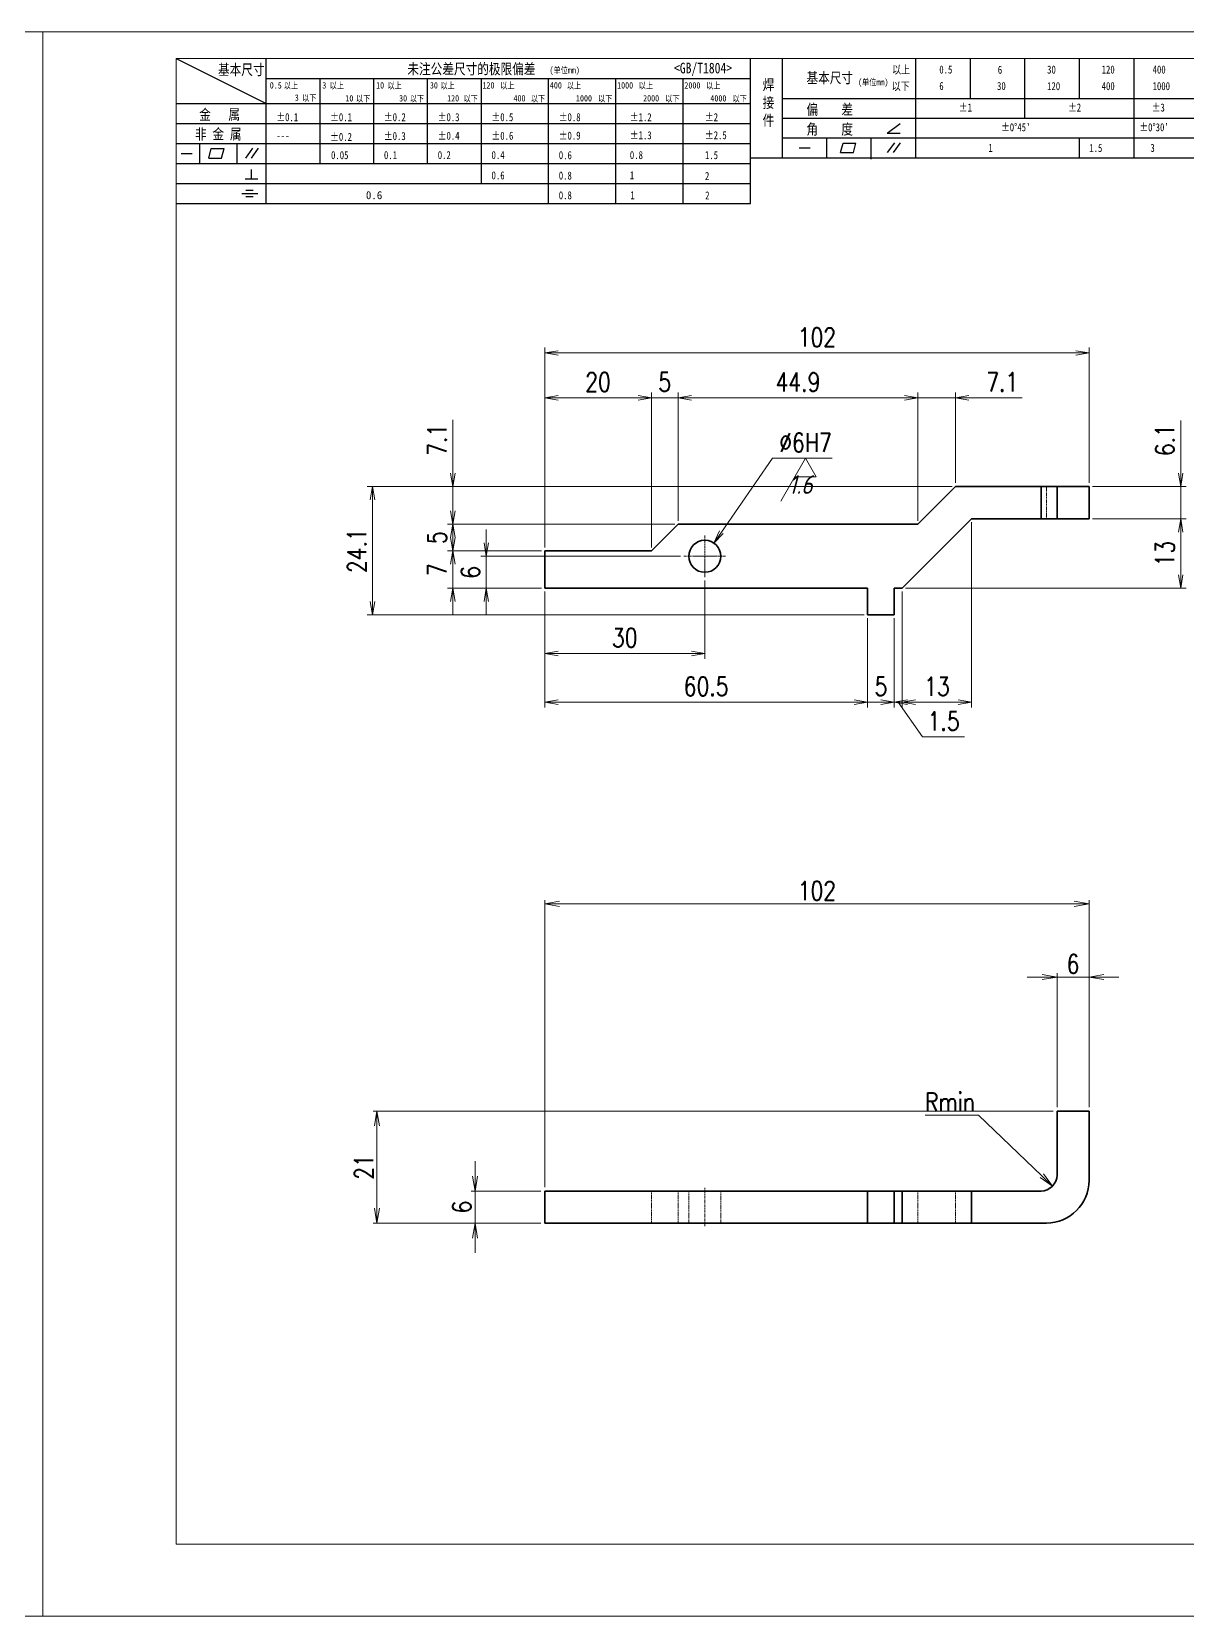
# Model space of a CAD drawing. Header units: millimetres. Extents: x -40286265 to 104648, y -86649 to -49135.
# Drawn here: x 37292.5 to 37509, y -65864.9 to -65567.9 of the extents above; entities that cross this region are included whole.
import ezdxf
from ezdxf.enums import TextEntityAlignment as Align

# ---------------------------------------------------------------- set-up
doc = ezdxf.new("R2010")
doc.units = ezdxf.units.MM
doc.header["$LTSCALE"] = 0.5
doc.linetypes.add('AM_ISO02W050x2', pattern=[3.75, 3, -0.75])
doc.linetypes.add('AM_ISO08W050x2', pattern=[9, 6, -0.75, 1.5, -0.75])
for name, color, linetype, lineweight in [('dim', 82, 'Continuous', 9), ('中心线', 2, 'AM_ISO08W050x2', 18), ('图框', 7, 'Continuous', 18), ('标注线', 3, 'Continuous', 18), ('粗实线', 7, 'Continuous', 35), ('细实线', 3, 'Continuous', 18), ('虚线', 1, 'AM_ISO02W050x2', 18)]:
    doc.layers.add(name, color=color, linetype=linetype, lineweight=lineweight)
doc.layers.add('图\\M+19E79\\M+195B6\\M+18E9A', color=7, linetype='Continuous')
doc.layers.add('打印', color=7, linetype='Continuous', lineweight=15, plot=False)
doc.layers.add('打印-禁用', color=7, linetype='Continuous', lineweight=15, plot=False)
doc.styles.add('DIM', font='romans.shx', dxfattribs={"width": 0.8, "bigfont": 'bigfont.shx'})
doc.styles.add('国标', font='simfang.ttf', dxfattribs={"width": 0.8})
doc.styles.add('机械长仿宋', font='gbenor.shx', dxfattribs={"height": 1, "bigfont": 'gbcbig.shx'})
doc.dimstyles.new('DEH 1-1$0', dxfattribs={"dimtxt": 3.5, "dimasz": 2.5, "dimexe": 1, "dimexo": 0.625, "dimgap": 1.2, "dimtad": 1, "dimzin": 9, "dimdsep": 46, "dimtxsty": 'DIM', "dimblk": 'OPEN', "dimcen": 0, "dimclrd": 8, "dimclre": 8, "dimclrt": 2, "dimazin": 2, "dimtfac": 0.5, "dimtmove": 0, "dimatfit": 3, "dimldrblk": 'OPEN', "dimfxl": 0, "dimtolj": 2, "dimlwd": 18, "dimlwe": 18, "dimarcsym": 0})
doc.dimstyles.new('DEH 1-1$3', dxfattribs={"dimtxt": 3.5, "dimasz": 2.5, "dimexe": 1, "dimexo": 0.625, "dimgap": 1.2, "dimtad": 1, "dimtoh": 1, "dimdsep": 46, "dimtxsty": 'DIM', "dimblk": 'OPEN', "dimcen": 0, "dimclrd": 8, "dimclre": 8, "dimclrt": 2, "dimazin": 2, "dimtfac": 0.5, "dimtofl": 0, "dimtmove": 0, "dimatfit": 3, "dimldrblk": 'OPEN', "dimfxl": 0, "dimtolj": 2, "dimlwd": 18, "dimlwe": 18, "dimarcsym": 0})
doc.dimstyles.new('DEH 1-1$4', dxfattribs={"dimtxt": 3.5, "dimasz": 2.5, "dimexe": 1, "dimexo": 0.625, "dimgap": 1.2, "dimtad": 1, "dimtoh": 1, "dimdsep": 46, "dimtxsty": 'DIM', "dimblk": 'OPEN', "dimcen": 0, "dimclrd": 8, "dimclre": 8, "dimclrt": 2, "dimazin": 2, "dimtfac": 0.5, "dimtofl": 0, "dimtmove": 0, "dimatfit": 3, "dimldrblk": 'OPEN', "dimfxl": 0, "dimtolj": 2, "dimlwd": 18, "dimlwe": 18, "dimarcsym": 0})

# ---------------------------------------------------------------- blocks, each defined once
blk = doc.blocks.new('GZDEH零件A3图框V01版')
at = {"layer": '图\\M+19E79\\M+195B6\\M+18E9A', "color": 9}
for p, q in [((2882.49, -1554.46), (2899.37, -1562.92)), ((2899.37, -1581.67), (2899.37, -1554.46)), ((2990.09, -1581.67), (2990.09, -1554.46)), ((2996.09, -1573.08), (2996.09, -1554.46)), ((3021.09, -1561.98), (3021.09, -1554.46)), ((3031.31, -1561.98), (3031.31, -1554.46)), ((3041.53, -1561.98), (3041.53, -1554.46)), ((3051.75, -1561.98), (3051.75, -1554.46)), ((3061.98, -1561.98), (3061.98, -1554.46)), ((2899.37, -1558.24), (2990.09, -1558.24)), ((2909.45, -1574.17), (2909.45, -1558.24)), ((2919.53, -1574.17), (2919.53, -1558.24)), ((2929.61, -1574.17), (2929.61, -1558.24)), ((2939.69, -1577.92), (2939.69, -1558.24)), ((2952.29, -1581.67), (2952.29, -1558.24)), ((2964.89, -1581.67), (2964.89, -1558.24)), ((2977.49, -1581.67), (2977.49, -1558.24)), ((2996.09, -1561.98), (3113.09, -1561.98)), ((3021.09, -1573.08), (3021.09, -1561.98)), ((3041.53, -1565.68), (3041.53, -1561.98)), ((3061.98, -1573.08), (3061.98, -1561.98)), ((2882.49, -1562.92), (2990.09, -1562.92)), ((2882.49, -1566.67), (2990.09, -1566.67)), ((2996.09, -1565.68), (3113.09, -1565.68)), ((3015.75, -1568.51), (3018.15, -1566.66)), ((2882.49, -1570.42), (2990.09, -1570.42)), ((2886.92, -1574.12), (2886.92, -1570.42)), ((2893.91, -1574.12), (2893.91, -1570.42)), ((2996.09, -1569.38), (3113.09, -1569.38)), ((3004.42, -1573.08), (3004.42, -1569.38)), ((3006.97, -1572.12), (3007.45, -1570.33)), ((3007.45, -1570.33), (3009.86, -1570.33)), ((3009.39, -1572.12), (3009.86, -1570.33)), ((3012.75, -1573.08), (3012.75, -1569.38)), ((3015.75, -1568.51), (3018.15, -1568.51)), ((3015.81, -1572.12), (3017.15, -1570.26)), ((3016.89, -1572.12), (3018.23, -1570.26)), ((3051.75, -1573.08), (3051.75, -1569.38)), ((2883.43, -1572.27), (2885.49, -1572.27)), ((2888.59, -1573.16), (2889.07, -1571.37)), ((2888.59, -1573.16), (2891, -1573.16)), ((2889.07, -1571.37), (2891.48, -1571.37)), ((2891, -1573.16), (2891.48, -1571.37)), ((2895.52, -1573.16), (2896.85, -1571.3)), ((2896.6, -1573.16), (2897.94, -1571.3)), ((2990.09, -1573.08), (3113.09, -1573.08)), ((2999.26, -1571.23), (3001.32, -1571.23)), ((3006.97, -1572.12), (3009.39, -1572.12)), ((3012.75, -1573.33), (3012.75, -1573.08)), ((2882.49, -1574.17), (2990.09, -1574.17)), ((2895.42, -1577.05), (2897.81, -1577.05)), ((2896.58, -1577.05), (2896.58, -1575.28)), ((2882.49, -1577.92), (2990.09, -1577.92)), ((2894.79, -1579.77), (2897.77, -1579.77)), ((2895.57, -1579.17), (2896.92, -1579.17)), ((2882.49, -1581.67), (2990.09, -1581.67)), ((2895.57, -1580.37), (2896.93, -1580.37))]:
    blk.add_line(p, q, dxfattribs=at)
at = {"layer": '图框', "linetype": 'Continuous'}
for p, q in [((2882.49, -1554.46), (2882.49, -1832.96)), ((3272.49, -1554.46), (2882.49, -1554.46)), ((2882.49, -1832.96), (3272.49, -1832.96))]:
    blk.add_line(p, q, dxfattribs=at)
at = {"layer": '打印-禁用', "linetype": 'Continuous'}
for p, q in [((2857.49, -1549.46), (2857.49, -1846.46)), ((3277.49, -1549.46), (2857.49, -1549.46)), ((3277.49, -1846.46), (3277.49, -1549.46)), ((2857.49, -1846.46), (3277.49, -1846.46))]:
    blk.add_line(p, q, dxfattribs=at)
at = {"layer": '图\\M+19E79\\M+195B6\\M+18E9A', "color": 9, "style": '国标', "width": 0.8}
for s, height, p in [('基本尺寸', 2, (2890.33, -1557.58)), ('未注公差尺寸的极限偏差', 2, (2925.81, -1557.44)), ('<GB/T1804>', 2, (2975.78, -1557.27)), ('以上', 1.5, (3016.64, -1557.33)), ('0.5', 1.5, (3025.49, -1557.3)), ('6', 1.5, (3036.45, -1557.34)), ('30', 1.5, (3045.69, -1557.31)), ('120', 1.5, (3055.91, -1557.31)), ('400', 1.5, (3065.46, -1557.31)), ('30', 1.2, (2930.04, -1560.11)), ('基本尺寸', 2, (3000.6, -1559.1)), ('以下', 1.5, (3016.58, -1560.43)), ('6', 1.5, (3025.49, -1560.38)), ('30', 1.5, (3036.31, -1560.39)), ('120', 1.5, (3045.69, -1560.41)), ('400', 1.5, (3055.91, -1560.41)), ('1000', 1.5, (3065.46, -1560.41)), ('金   属', 2, (2886.82, -1565.98)), ('±0.1', 1.5, (2901.27, -1566.23)), ('±0.1', 1.5, (2911.35, -1566.23)), ('±0.2', 1.5, (2921.43, -1566.23)), ('±0.3', 1.5, (2931.51, -1566.23)), ('±0.5', 1.5, (2941.59, -1566.23)), ('±0.8', 1.5, (2954.19, -1566.23)), ('±1.2', 1.5, (2967.51, -1566.23)), ('±2', 1.5, (2981.58, -1566.23)), ('偏    差', 2, (3000.6, -1565.04)), ('±1', 1.5, (3029.16, -1564.42)), ('±2', 1.5, (3049.61, -1564.42)), ('±3', 1.5, (3065.3, -1564.42)), ('非 金 属', 2, (2886.02, -1569.65)), ('±0.3', 1.5, (2921.43, -1569.77)), ('±0.4', 1.5, (2931.51, -1569.71)), ('±0.6', 1.5, (2941.59, -1569.71)), ('±0.9', 1.5, (2954.19, -1569.68)), ('±1.3', 1.5, (2967.51, -1569.62)), ('±2.5', 1.5, (2981.58, -1569.61)), ('角    度', 2, (3000.6, -1568.74)), ("±0%%D45'", 1.5, (3037.06, -1568.12)), ("±0%%D30'", 1.5, (3062.98, -1568.12)), ('---', 1.5, (2901.27, -1569.65)), ('±0.2', 1.5, (2911.35, -1569.92)), ('1', 1.5, (3034.69, -1571.98)), ('1.5', 1.5, (3053.59, -1572.01)), ('3', 1.5, (3065.05, -1571.98)), ('0.1', 1.5, (2921.43, -1573.34)), ('0.2', 1.5, (2931.51, -1573.33)), ('0.4', 1.5, (2941.59, -1573.33)), ('0.6', 1.5, (2954.19, -1573.35)), ('0.8', 1.5, (2967.51, -1573.33)), ('1.5', 1.5, (2981.58, -1573.34)), ('0.6', 1.5, (2941.59, -1577.14)), ('0.8', 1.5, (2954.19, -1577.17)), ('1', 1.5, (2967.51, -1577.12)), ('2', 1.5, (2981.58, -1577.26)), ('0.8', 1.5, (2954.19, -1580.87)), ('1', 1.5, (2967.59, -1580.86)), ('2', 1.5, (2981.62, -1580.89))]:
    blk.add_text(s, height=height, dxfattribs=at).set_placement(p)
at = {"layer": '图\\M+19E79\\M+195B6\\M+18E9A', "color": 9, "lineweight": 15, "style": '国标', "width": 0.8}
for s, p in [('(单位mm)', (2952.44, -1557.27)), ('0.5', (2900.03, -1560.11)), ('以上', (2902.64, -1560.16)), ('3', (2909.88, -1560.11)), ('以上', (2911.25, -1560.16)), ('10', (2919.96, -1560.11)), ('以上', (2922.09, -1560.16)), ('以上', (2932.02, -1560.16)), ('120', (2939.88, -1560.11)), ('以上', (2943.21, -1560.16)), ('400', (2952.52, -1560.11)), ('以上', (2955.68, -1560.16)), ('1000', (2965.12, -1560.11)), ('以上', (2969.16, -1560.16)), ('2000', (2977.72, -1560.11)), ('以上', (2981.8, -1560.16)), ('(单位mm)', (3010.27, -1559.51)), ('3', (2904.73, -1562.41)), ('以下', (2906.1, -1562.46)), ('10', (2914.19, -1562.54)), ('以下', (2916.18, -1562.59)), ('30', (2924.27, -1562.54)), ('以下', (2926.26, -1562.59)), ('120', (2933.26, -1562.54)), ('以下', (2936.34, -1562.59)), ('400', (2945.7, -1562.54)), ('以下', (2948.94, -1562.59)), ('1000', (2957.41, -1562.54)), ('以下', (2961.54, -1562.59)), ('2000', (2969.99, -1562.54)), ('以下', (2974.14, -1562.59)), ('4000', (2982.59, -1562.54)), ('以下', (2986.74, -1562.59))]:
    blk.add_text(s, height=1.2, dxfattribs=at).set_placement(p)
at = {"layer": '图\\M+19E79\\M+195B6\\M+18E9A', "color": 9, "lineweight": 13, "style": '国标'}
blk.add_text('0.6', height=1.5, dxfattribs=at).set_placement((2918.05, -1580.85))
at = {"layer": '图\\M+19E79\\M+195B6\\M+18E9A', "color": 9, "style": '国标'}
for s, insert, char_height, width, attachment_point in [('焊\\P接\\P件', (2992.39, -1558.41), 2, 3.1877, 1), ('0.05', (2911.51, -1573.37), 1.5, 5.1982, 7)]:
    blk.add_mtext(s, dxfattribs=dict(at, insert=insert, char_height=char_height, width=width, attachment_point=attachment_point))
blk = doc.blocks.new('DEH A3')
at = {"layer": '图框'}
blk.add_blockref('GZDEH零件A3图框V01版', (-2857.49, 1846.46), dxfattribs=at)
blk = doc.blocks.new('_Open')
at = {"color": 0, "linetype": 'ByBlock', "lineweight": -2}
for p, q in [((-1, 0.17), (0, 0)), ((-1, -0.17), (0, 0)), ((0, 0), (-1, 0))]:
    blk.add_line(p, q, dxfattribs=at)
blk = doc.blocks.new('*D39')
at = {"layer": 'Defpoints', "color": 0, "transparency": 16777216}
for p in [(37490.63, -65628.14), (37490.63, -65653.14), (37388.63, -65665.24)]:
    blk.add_point(p, dxfattribs=at)
at = {"layer": '标注线', "color": 8, "lineweight": 18, "transparency": 16777216}
for p, q in [((37388.63, -65664.61), (37388.63, -65627.14)), ((37490.63, -65652.51), (37490.63, -65627.14)), ((37391.13, -65628.14), (37488.13, -65628.14))]:
    blk.add_line(p, q, dxfattribs=at)
at = {"layer": '标注线', "color": 8, "lineweight": 18, "transparency": 16777216, "xscale": 2.5, "yscale": 2.5, "zscale": 2.5, "rotation": 180}
blk.add_blockref('_Open', (37388.63, -65628.14), dxfattribs=at)
at = {"layer": '标注线', "color": 8, "lineweight": 18, "transparency": 16777216, "xscale": 2.5, "yscale": 2.5, "zscale": 2.5}
blk.add_blockref('_Open', (37490.63, -65628.14), dxfattribs=at)
at = {"layer": '标注线', "color": 2, "transparency": 16777216, "insert": (37439.63, -65625.19), "char_height": 3.5, "attachment_point": 5, "style": 'DIM'}
blk.add_mtext('\\A2;102', dxfattribs=at)
blk = doc.blocks.new('*D40')
at = {"layer": 'Defpoints', "color": 0, "transparency": 16777216}
for p in [(37465.63, -65653.14), (37356.38, -65677.24), (37449.13, -65677.24)]:
    blk.add_point(p, dxfattribs=at)
at = {"layer": '标注线', "color": 8, "lineweight": 18, "transparency": 16777216}
for p, q in [((37465, -65653.14), (37355.38, -65653.14)), ((37356.38, -65655.64), (37356.38, -65674.74)), ((37448.5, -65677.24), (37355.38, -65677.24))]:
    blk.add_line(p, q, dxfattribs=at)
at = {"layer": '标注线', "color": 8, "lineweight": 18, "transparency": 16777216, "xscale": 2.5, "yscale": 2.5, "zscale": 2.5}
for p, rotation in [((37356.38, -65653.14), 90), ((37356.38, -65677.24), 270)]:
    blk.add_blockref('_Open', p, dxfattribs=dict(at, rotation=rotation))
at = {"layer": '标注线', "color": 2, "transparency": 16777216, "insert": (37353.43, -65665.19), "char_height": 3.5, "attachment_point": 5, "rotation": 90, "style": 'DIM'}
blk.add_mtext('\\A2;24.1', dxfattribs=at)
blk = doc.blocks.new('*D41')
at = {"layer": 'Defpoints', "color": 0, "transparency": 16777216}
for p in [(37408.63, -65636.53), (37388.63, -65665.24), (37408.63, -65665.24)]:
    blk.add_point(p, dxfattribs=at)
at = {"layer": '标注线', "color": 8, "lineweight": 18, "transparency": 16777216}
for p, q in [((37388.63, -65664.61), (37388.63, -65635.53)), ((37391.13, -65636.53), (37406.13, -65636.53)), ((37408.63, -65664.61), (37408.63, -65635.53))]:
    blk.add_line(p, q, dxfattribs=at)
at = {"layer": '标注线', "color": 8, "lineweight": 18, "transparency": 16777216, "xscale": 2.5, "yscale": 2.5, "zscale": 2.5, "rotation": 180}
blk.add_blockref('_Open', (37388.63, -65636.53), dxfattribs=at)
at = {"layer": '标注线', "color": 8, "lineweight": 18, "transparency": 16777216, "xscale": 2.5, "yscale": 2.5, "zscale": 2.5}
blk.add_blockref('_Open', (37408.63, -65636.53), dxfattribs=at)
at = {"layer": '标注线', "color": 2, "transparency": 16777216, "insert": (37398.63, -65633.58), "char_height": 3.5, "attachment_point": 5, "style": 'DIM'}
blk.add_mtext('\\A2;20', dxfattribs=at)
blk = doc.blocks.new('*D42')
at = {"layer": 'Defpoints', "color": 0, "transparency": 16777216}
for p in [(37413.63, -65636.53), (37413.63, -65660.24), (37408.63, -65665.24)]:
    blk.add_point(p, dxfattribs=at)
at = {"layer": '标注线', "color": 8, "lineweight": 18, "transparency": 16777216}
for p, q in [((37406.13, -65636.53), (37403.63, -65636.53)), ((37408.63, -65664.61), (37408.63, -65635.53)), ((37408.63, -65636.53), (37413.63, -65636.53)), ((37413.63, -65659.61), (37413.63, -65635.53)), ((37416.13, -65636.53), (37418.63, -65636.53))]:
    blk.add_line(p, q, dxfattribs=at)
at = {"layer": '标注线', "color": 8, "lineweight": 18, "transparency": 16777216, "xscale": 2.5, "yscale": 2.5, "zscale": 2.5}
blk.add_blockref('_Open', (37408.63, -65636.53), dxfattribs=at)
at = {"layer": '标注线', "color": 8, "lineweight": 18, "transparency": 16777216, "xscale": 2.5, "yscale": 2.5, "zscale": 2.5, "rotation": 180}
blk.add_blockref('_Open', (37413.63, -65636.53), dxfattribs=at)
at = {"layer": '标注线', "color": 2, "transparency": 16777216, "insert": (37411.13, -65633.58), "char_height": 3.5, "attachment_point": 5, "style": 'DIM'}
blk.add_mtext('\\A2;5', dxfattribs=at)
blk = doc.blocks.new('*D43')
at = {"layer": 'Defpoints', "color": 0, "transparency": 16777216}
for p in [(37458.53, -65636.53), (37413.63, -65660.24), (37458.53, -65660.24)]:
    blk.add_point(p, dxfattribs=at)
at = {"layer": '标注线', "color": 8, "lineweight": 18, "transparency": 16777216}
for p, q in [((37413.63, -65659.61), (37413.63, -65635.53)), ((37416.13, -65636.53), (37456.03, -65636.53)), ((37458.53, -65659.61), (37458.53, -65635.53))]:
    blk.add_line(p, q, dxfattribs=at)
at = {"layer": '标注线', "color": 8, "lineweight": 18, "transparency": 16777216, "xscale": 2.5, "yscale": 2.5, "zscale": 2.5, "rotation": 180}
blk.add_blockref('_Open', (37413.63, -65636.53), dxfattribs=at)
at = {"layer": '标注线', "color": 8, "lineweight": 18, "transparency": 16777216, "xscale": 2.5, "yscale": 2.5, "zscale": 2.5}
blk.add_blockref('_Open', (37458.53, -65636.53), dxfattribs=at)
at = {"layer": '标注线', "color": 2, "transparency": 16777216, "insert": (37436.08, -65633.58), "char_height": 3.5, "attachment_point": 5, "style": 'DIM'}
blk.add_mtext('\\A2;44.9', dxfattribs=at)
blk = doc.blocks.new('*D44')
at = {"layer": 'Defpoints', "color": 0, "transparency": 16777216}
for p in [(37465.63, -65636.53), (37465.63, -65653.14), (37458.53, -65660.24)]:
    blk.add_point(p, dxfattribs=at)
at = {"layer": '标注线', "color": 8, "lineweight": 18, "transparency": 16777216}
for p, q in [((37456.03, -65636.53), (37453.53, -65636.53)), ((37458.53, -65659.61), (37458.53, -65635.53)), ((37458.53, -65636.53), (37465.63, -65636.53)), ((37465.63, -65652.51), (37465.63, -65635.53)), ((37468.13, -65636.53), (37478.09, -65636.53))]:
    blk.add_line(p, q, dxfattribs=at)
at = {"layer": '标注线', "color": 8, "lineweight": 18, "transparency": 16777216, "xscale": 2.5, "yscale": 2.5, "zscale": 2.5}
blk.add_blockref('_Open', (37458.53, -65636.53), dxfattribs=at)
at = {"layer": '标注线', "color": 8, "lineweight": 18, "transparency": 16777216, "xscale": 2.5, "yscale": 2.5, "zscale": 2.5, "rotation": 180}
blk.add_blockref('_Open', (37465.63, -65636.53), dxfattribs=at)
at = {"layer": '标注线', "color": 2, "transparency": 16777216, "insert": (37474.36, -65633.58), "char_height": 3.5, "attachment_point": 5, "style": 'DIM'}
blk.add_mtext('\\A2;7.1', dxfattribs=at)
blk = doc.blocks.new('*D45')
at = {"layer": 'Defpoints', "color": 0, "transparency": 16777216}
for p in [(37388.63, -65672.24), (37449.13, -65677.24), (37449.13, -65693.59)]:
    blk.add_point(p, dxfattribs=at)
at = {"layer": '标注线', "color": 8, "lineweight": 18, "transparency": 16777216}
for p, q in [((37388.63, -65672.86), (37388.63, -65694.59)), ((37449.13, -65677.86), (37449.13, -65694.59)), ((37391.13, -65693.59), (37446.63, -65693.59))]:
    blk.add_line(p, q, dxfattribs=at)
at = {"layer": '标注线', "color": 8, "lineweight": 18, "transparency": 16777216, "xscale": 2.5, "yscale": 2.5, "zscale": 2.5, "rotation": 180}
blk.add_blockref('_Open', (37388.63, -65693.59), dxfattribs=at)
at = {"layer": '标注线', "color": 8, "lineweight": 18, "transparency": 16777216, "xscale": 2.5, "yscale": 2.5, "zscale": 2.5}
blk.add_blockref('_Open', (37449.13, -65693.59), dxfattribs=at)
at = {"layer": '标注线', "color": 2, "transparency": 16777216, "insert": (37418.88, -65690.64), "char_height": 3.5, "attachment_point": 5, "style": 'DIM'}
blk.add_mtext('\\A2;60.5', dxfattribs=at)
blk = doc.blocks.new('*D46')
at = {"layer": 'Defpoints', "color": 0, "transparency": 16777216}
for p in [(37449.13, -65677.24), (37454.13, -65677.24), (37454.13, -65693.59)]:
    blk.add_point(p, dxfattribs=at)
at = {"layer": '标注线', "color": 8, "lineweight": 18, "transparency": 16777216}
for p, q in [((37449.13, -65677.86), (37449.13, -65694.59)), ((37454.13, -65677.86), (37454.13, -65694.59)), ((37446.63, -65693.59), (37444.13, -65693.59)), ((37449.13, -65693.59), (37454.13, -65693.59)), ((37456.63, -65693.59), (37459.13, -65693.59))]:
    blk.add_line(p, q, dxfattribs=at)
at = {"layer": '标注线', "color": 8, "lineweight": 18, "transparency": 16777216, "xscale": 2.5, "yscale": 2.5, "zscale": 2.5}
blk.add_blockref('_Open', (37449.13, -65693.59), dxfattribs=at)
at = {"layer": '标注线', "color": 8, "lineweight": 18, "transparency": 16777216, "xscale": 2.5, "yscale": 2.5, "zscale": 2.5, "rotation": 180}
blk.add_blockref('_Open', (37454.13, -65693.59), dxfattribs=at)
at = {"layer": '标注线', "color": 2, "transparency": 16777216, "insert": (37451.63, -65690.64), "char_height": 3.5, "attachment_point": 5, "style": 'DIM'}
blk.add_mtext('\\A2;5', dxfattribs=at)
blk = doc.blocks.new('*D47')
at = {"layer": 'Defpoints', "color": 0, "transparency": 16777216}
for p in [(37455.63, -65672.24), (37454.13, -65677.24), (37455.63, -65693.59)]:
    blk.add_point(p, dxfattribs=at)
at = {"layer": '标注线', "color": 8, "lineweight": 18, "transparency": 16777216}
for p, q in [((37455.63, -65672.86), (37455.63, -65694.59)), ((37454.13, -65677.86), (37454.13, -65694.59)), ((37451.63, -65693.59), (37449.13, -65693.59)), ((37454.13, -65693.59), (37455.63, -65693.59)), ((37454.13, -65693.59), (37455.63, -65693.59)), ((37454.88, -65693.59), (37459.45, -65700.08)), ((37458.13, -65693.59), (37460.63, -65693.59)), ((37459.45, -65700.08), (37467.31, -65700.08))]:
    blk.add_line(p, q, dxfattribs=at)
at = {"layer": '标注线', "color": 8, "lineweight": 18, "transparency": 16777216, "xscale": 2.5, "yscale": 2.5, "zscale": 2.5}
blk.add_blockref('_Open', (37454.13, -65693.59), dxfattribs=at)
at = {"layer": '标注线', "color": 8, "lineweight": 18, "transparency": 16777216, "xscale": 2.5, "yscale": 2.5, "zscale": 2.5, "rotation": 180}
blk.add_blockref('_Open', (37455.63, -65693.59), dxfattribs=at)
at = {"layer": '标注线', "color": 2, "transparency": 16777216, "insert": (37463.38, -65697.13), "char_height": 3.5, "attachment_point": 5, "style": 'DIM'}
blk.add_mtext('\\A2;1.5', dxfattribs=at)
blk = doc.blocks.new('*D48')
at = {"layer": 'Defpoints', "color": 0, "transparency": 16777216}
for p in [(37468.63, -65659.24), (37455.63, -65672.24), (37468.63, -65693.59)]:
    blk.add_point(p, dxfattribs=at)
at = {"layer": '标注线', "color": 8, "lineweight": 18, "transparency": 16777216}
for p, q in [((37468.63, -65659.86), (37468.63, -65694.59)), ((37455.63, -65672.86), (37455.63, -65694.59)), ((37458.13, -65693.59), (37466.13, -65693.59))]:
    blk.add_line(p, q, dxfattribs=at)
at = {"layer": '标注线', "color": 8, "lineweight": 18, "transparency": 16777216, "xscale": 2.5, "yscale": 2.5, "zscale": 2.5, "rotation": 180}
blk.add_blockref('_Open', (37455.63, -65693.59), dxfattribs=at)
at = {"layer": '标注线', "color": 8, "lineweight": 18, "transparency": 16777216, "xscale": 2.5, "yscale": 2.5, "zscale": 2.5}
blk.add_blockref('_Open', (37468.63, -65693.59), dxfattribs=at)
at = {"layer": '标注线', "color": 2, "transparency": 16777216, "insert": (37462.13, -65690.64), "char_height": 3.5, "attachment_point": 5, "style": 'DIM'}
blk.add_mtext('\\A2;13', dxfattribs=at)
blk = doc.blocks.new('*D49')
at = {"layer": 'Defpoints', "color": 0, "transparency": 16777216}
for p in [(37490.63, -65653.14), (37507.8, -65653.14), (37490.63, -65659.24)]:
    blk.add_point(p, dxfattribs=at)
at = {"layer": '标注线', "color": 8, "lineweight": 18, "transparency": 16777216}
for p, q in [((37507.8, -65650.64), (37507.8, -65640.8)), ((37491.25, -65653.14), (37508.8, -65653.14)), ((37507.8, -65659.24), (37507.8, -65653.14)), ((37491.25, -65659.24), (37508.8, -65659.24)), ((37507.8, -65661.74), (37507.8, -65664.24))]:
    blk.add_line(p, q, dxfattribs=at)
at = {"layer": '标注线', "color": 8, "lineweight": 18, "transparency": 16777216, "xscale": 2.5, "yscale": 2.5, "zscale": 2.5}
for p, rotation in [((37507.8, -65653.14), 270), ((37507.8, -65659.24), 90)]:
    blk.add_blockref('_Open', p, dxfattribs=dict(at, rotation=rotation))
at = {"layer": '标注线', "color": 2, "transparency": 16777216, "insert": (37504.85, -65644.47), "char_height": 3.5, "attachment_point": 5, "rotation": 90, "style": 'DIM'}
blk.add_mtext('\\A2;6.1', dxfattribs=at)
blk = doc.blocks.new('*D50')
at = {"layer": 'Defpoints', "color": 0, "transparency": 16777216}
for p in [(37490.63, -65659.24), (37455.63, -65672.24), (37507.8, -65672.24)]:
    blk.add_point(p, dxfattribs=at)
at = {"layer": '标注线', "color": 8, "lineweight": 18, "transparency": 16777216}
for p, q in [((37491.25, -65659.24), (37508.8, -65659.24)), ((37507.8, -65661.74), (37507.8, -65669.74)), ((37456.25, -65672.24), (37508.8, -65672.24))]:
    blk.add_line(p, q, dxfattribs=at)
at = {"layer": '标注线', "color": 8, "lineweight": 18, "transparency": 16777216, "xscale": 2.5, "yscale": 2.5, "zscale": 2.5}
for p, rotation in [((37507.8, -65659.24), 90), ((37507.8, -65672.24), 270)]:
    blk.add_blockref('_Open', p, dxfattribs=dict(at, rotation=rotation))
at = {"layer": '标注线', "color": 2, "transparency": 16777216, "insert": (37504.85, -65665.74), "char_height": 3.5, "attachment_point": 5, "rotation": 90, "style": 'DIM'}
blk.add_mtext('\\A2;13', dxfattribs=at)
blk = doc.blocks.new('*D51')
at = {"layer": 'Defpoints', "color": 0, "transparency": 16777216}
for p in [(37388.63, -65665.24), (37371.4, -65672.24), (37388.63, -65672.24)]:
    blk.add_point(p, dxfattribs=at)
at = {"layer": '标注线', "color": 8, "lineweight": 18, "transparency": 16777216}
for p, q in [((37371.4, -65662.74), (37371.4, -65660.24)), ((37388, -65665.24), (37370.4, -65665.24)), ((37371.4, -65665.24), (37371.4, -65672.24)), ((37388, -65672.24), (37370.4, -65672.24)), ((37371.4, -65674.74), (37371.4, -65677.24))]:
    blk.add_line(p, q, dxfattribs=at)
at = {"layer": '标注线', "color": 8, "lineweight": 18, "transparency": 16777216, "xscale": 2.5, "yscale": 2.5, "zscale": 2.5}
for p, rotation in [((37371.4, -65665.24), 270), ((37371.4, -65672.24), 90)]:
    blk.add_blockref('_Open', p, dxfattribs=dict(at, rotation=rotation))
at = {"layer": '标注线', "color": 2, "transparency": 16777216, "insert": (37368.45, -65668.74), "char_height": 3.5, "attachment_point": 5, "rotation": 90, "style": 'DIM'}
blk.add_mtext('\\A2;7', dxfattribs=at)
blk = doc.blocks.new('*D52')
at = {"layer": 'Defpoints', "color": 0, "transparency": 16777216}
for p in [(37371.4, -65660.24), (37413.63, -65660.24), (37388.63, -65665.24)]:
    blk.add_point(p, dxfattribs=at)
at = {"layer": '标注线', "color": 8, "lineweight": 18, "transparency": 16777216}
for p, q in [((37371.4, -65657.74), (37371.4, -65655.24)), ((37413, -65660.24), (37370.4, -65660.24)), ((37371.4, -65665.24), (37371.4, -65660.24)), ((37388, -65665.24), (37370.4, -65665.24)), ((37371.4, -65667.74), (37371.4, -65670.24))]:
    blk.add_line(p, q, dxfattribs=at)
at = {"layer": '标注线', "color": 8, "lineweight": 18, "transparency": 16777216, "xscale": 2.5, "yscale": 2.5, "zscale": 2.5}
for p, rotation in [((37371.4, -65660.24), 270), ((37371.4, -65665.24), 90)]:
    blk.add_blockref('_Open', p, dxfattribs=dict(at, rotation=rotation))
at = {"layer": '标注线', "color": 2, "transparency": 16777216, "insert": (37368.45, -65662.74), "char_height": 3.5, "attachment_point": 5, "rotation": 90, "style": 'DIM'}
blk.add_mtext('\\A2;5', dxfattribs=at)
blk = doc.blocks.new('*D53')
at = {"layer": 'Defpoints', "color": 0, "transparency": 16777216}
for p in [(37371.4, -65653.14), (37465.63, -65653.14), (37413.63, -65660.24)]:
    blk.add_point(p, dxfattribs=at)
at = {"layer": '标注线', "color": 8, "lineweight": 18, "transparency": 16777216}
for p, q in [((37371.4, -65650.64), (37371.4, -65640.67)), ((37465, -65653.14), (37370.4, -65653.14)), ((37371.4, -65660.24), (37371.4, -65653.14)), ((37413, -65660.24), (37370.4, -65660.24)), ((37371.4, -65662.74), (37371.4, -65665.24))]:
    blk.add_line(p, q, dxfattribs=at)
at = {"layer": '标注线', "color": 8, "lineweight": 18, "transparency": 16777216, "xscale": 2.5, "yscale": 2.5, "zscale": 2.5}
for p, rotation in [((37371.4, -65653.14), 270), ((37371.4, -65660.24), 90)]:
    blk.add_blockref('_Open', p, dxfattribs=dict(at, rotation=rotation))
at = {"layer": '标注线', "color": 2, "transparency": 16777216, "insert": (37368.45, -65644.4), "char_height": 3.5, "attachment_point": 5, "rotation": 90, "style": 'DIM'}
blk.add_mtext('\\A2;7.1', dxfattribs=at)
blk = doc.blocks.new('*D54')
at = {"layer": 'Defpoints', "color": 0, "transparency": 16777216}
for p in [(37414.73, -65666.24), (37377.69, -65672.24), (37388.63, -65672.24)]:
    blk.add_point(p, dxfattribs=at)
at = {"layer": '标注线', "color": 8, "lineweight": 18, "transparency": 16777216}
for p, q in [((37377.69, -65663.74), (37377.69, -65661.24)), ((37414.1, -65666.24), (37376.69, -65666.24)), ((37377.69, -65666.24), (37377.69, -65672.24)), ((37388, -65672.24), (37376.69, -65672.24)), ((37377.69, -65674.74), (37377.69, -65677.24))]:
    blk.add_line(p, q, dxfattribs=at)
at = {"layer": '标注线', "color": 8, "lineweight": 18, "transparency": 16777216, "xscale": 2.5, "yscale": 2.5, "zscale": 2.5}
for p, rotation in [((37377.69, -65666.24), 270), ((37377.69, -65672.24), 90)]:
    blk.add_blockref('_Open', p, dxfattribs=dict(at, rotation=rotation))
at = {"layer": '标注线', "color": 2, "transparency": 16777216, "insert": (37374.74, -65669.24), "char_height": 3.5, "attachment_point": 5, "rotation": 90, "style": 'DIM'}
blk.add_mtext('\\A2;6', dxfattribs=at)
blk = doc.blocks.new('*D55')
at = {"layer": 'Defpoints', "color": 0, "transparency": 16777216}
for p in [(37388.63, -65672.24), (37418.63, -65670.14), (37418.63, -65684.47)]:
    blk.add_point(p, dxfattribs=at)
at = {"layer": '标注线', "color": 8, "lineweight": 18, "transparency": 16777216}
for p, q in [((37418.63, -65670.76), (37418.63, -65685.47)), ((37388.63, -65672.86), (37388.63, -65685.47)), ((37391.13, -65684.47), (37416.13, -65684.47))]:
    blk.add_line(p, q, dxfattribs=at)
at = {"layer": '标注线', "color": 8, "lineweight": 18, "transparency": 16777216, "xscale": 2.5, "yscale": 2.5, "zscale": 2.5, "rotation": 180}
blk.add_blockref('_Open', (37388.63, -65684.47), dxfattribs=at)
at = {"layer": '标注线', "color": 8, "lineweight": 18, "transparency": 16777216, "xscale": 2.5, "yscale": 2.5, "zscale": 2.5}
blk.add_blockref('_Open', (37418.63, -65684.47), dxfattribs=at)
at = {"layer": '标注线', "color": 2, "transparency": 16777216, "insert": (37403.63, -65681.52), "char_height": 3.5, "attachment_point": 5, "style": 'DIM'}
blk.add_mtext('\\A2;30', dxfattribs=at)
blk = doc.blocks.new('*D56')
at = {"layer": 'Defpoints', "color": 0, "transparency": 16777216}
for p in [(37420.33, -65663.77), (37416.92, -65668.71)]:
    blk.add_point(p, dxfattribs=at)
at = {"layer": '标注线', "color": 8, "lineweight": 18, "transparency": 16777216}
for p, q in [((37431.3, -65647.88), (37421.75, -65661.71)), ((37442.5, -65647.88), (37431.3, -65647.88))]:
    blk.add_line(p, q, dxfattribs=at)
at = {"layer": '标注线', "color": 8, "lineweight": 18, "transparency": 16777216, "xscale": 2.5, "yscale": 2.5, "zscale": 2.5, "rotation": 235.3780920671199}
blk.add_blockref('_Open', (37420.33, -65663.77), dxfattribs=at)
at = {"layer": '标注线', "color": 2, "transparency": 16777216, "insert": (37437.5, -65644.93), "char_height": 3.5, "attachment_point": 5, "style": 'DIM'}
blk.add_mtext('\\A2;%%c6H7', dxfattribs=at)
blk = doc.blocks.new('FINISHER_BL')
at = {"layer": '细实线'}
for p, q in [((0, 0), (-4.62, -8)), ((2.02, -3.5), (0, 0)), ((-2.02, -3.5), (2.02, -3.5))]:
    blk.add_line(p, q, dxfattribs=at)
at = {"layer": '细实线', "color": 2, "style": '机械长仿宋', "oblique": 15}
blk.add_attdef('0.0', text='', height=3.5, dxfattribs=at).set_placement((-3.21, -3.16), align=Align.TOP_LEFT)
blk = doc.blocks.new('*D59')
at = {"layer": 'Defpoints', "color": 0, "transparency": 16777216}
for p in [(37357.19, -65770.22), (37484.63, -65770.22), (37388.63, -65791.22)]:
    blk.add_point(p, dxfattribs=at)
at = {"layer": 'dim', "color": 8, "lineweight": 18, "transparency": 16777216}
for p, q in [((37483.93, -65770.22), (37356.49, -65770.22)), ((37357.19, -65788.42), (37357.19, -65773.02)), ((37387.93, -65791.22), (37356.49, -65791.22))]:
    blk.add_line(p, q, dxfattribs=at)
at = {"layer": 'dim', "color": 8, "lineweight": 18, "transparency": 16777216, "xscale": 2.8, "yscale": 2.8, "zscale": 2.8}
for p, rotation in [((37357.19, -65770.22), 90), ((37357.19, -65791.22), 270)]:
    blk.add_blockref('_Open', p, dxfattribs=dict(at, rotation=rotation))
at = {"layer": 'dim', "color": 2, "transparency": 16777216, "insert": (37354.74, -65780.72), "char_height": 3.5, "attachment_point": 5, "rotation": 90, "style": 'DIM'}
blk.add_mtext('\\A2;21', dxfattribs=at)
blk = doc.blocks.new('*D60')
at = {"layer": 'Defpoints', "color": 0, "transparency": 16777216}
for p in [(37490.63, -65731.38), (37490.63, -65770.22), (37388.63, -65785.22)]:
    blk.add_point(p, dxfattribs=at)
at = {"layer": 'dim', "color": 8, "lineweight": 18, "transparency": 16777216}
for p, q in [((37388.63, -65784.52), (37388.63, -65730.68)), ((37391.43, -65731.38), (37487.83, -65731.38)), ((37490.63, -65769.52), (37490.63, -65730.68))]:
    blk.add_line(p, q, dxfattribs=at)
at = {"layer": 'dim', "color": 8, "lineweight": 18, "transparency": 16777216, "xscale": 2.8, "yscale": 2.8, "zscale": 2.8, "rotation": 180}
blk.add_blockref('_Open', (37388.63, -65731.38), dxfattribs=at)
at = {"layer": 'dim', "color": 8, "lineweight": 18, "transparency": 16777216, "xscale": 2.8, "yscale": 2.8, "zscale": 2.8}
blk.add_blockref('_Open', (37490.63, -65731.38), dxfattribs=at)
at = {"layer": 'dim', "color": 2, "transparency": 16777216, "insert": (37439.63, -65728.93), "char_height": 3.5, "attachment_point": 5, "style": 'DIM'}
blk.add_mtext('\\A2;102', dxfattribs=at)
blk = doc.blocks.new('*D61')
at = {"layer": 'Defpoints', "color": 0, "transparency": 16777216}
for p in [(37388.63, -65785.22), (37375.58, -65791.22), (37388.63, -65791.22)]:
    blk.add_point(p, dxfattribs=at)
at = {"layer": 'dim', "color": 8, "lineweight": 18, "transparency": 16777216}
for p, q in [((37375.58, -65782.42), (37375.58, -65779.62)), ((37387.93, -65785.22), (37374.88, -65785.22)), ((37375.58, -65785.22), (37375.58, -65791.22)), ((37387.93, -65791.22), (37374.88, -65791.22)), ((37375.58, -65794.02), (37375.58, -65796.82))]:
    blk.add_line(p, q, dxfattribs=at)
at = {"layer": 'dim', "color": 8, "lineweight": 18, "transparency": 16777216, "xscale": 2.8, "yscale": 2.8, "zscale": 2.8}
for p, rotation in [((37375.58, -65785.22), 270), ((37375.58, -65791.22), 90)]:
    blk.add_blockref('_Open', p, dxfattribs=dict(at, rotation=rotation))
at = {"layer": 'dim', "color": 2, "transparency": 16777216, "insert": (37373.13, -65788.22), "char_height": 3.5, "attachment_point": 5, "rotation": 90, "style": 'DIM'}
blk.add_mtext('\\A2;6', dxfattribs=at)
blk = doc.blocks.new('*D62')
at = {"layer": 'Defpoints', "color": 0, "transparency": 16777216}
for p in [(37490.63, -65745.1), (37484.63, -65770.22), (37490.63, -65770.22)]:
    blk.add_point(p, dxfattribs=at)
at = {"layer": 'dim', "color": 8, "lineweight": 18, "transparency": 16777216}
for p, q in [((37481.83, -65745.1), (37479.03, -65745.1)), ((37484.63, -65769.52), (37484.63, -65744.4)), ((37484.63, -65745.1), (37490.63, -65745.1)), ((37490.63, -65769.52), (37490.63, -65744.4)), ((37493.43, -65745.1), (37496.23, -65745.1))]:
    blk.add_line(p, q, dxfattribs=at)
at = {"layer": 'dim', "color": 8, "lineweight": 18, "transparency": 16777216, "xscale": 2.8, "yscale": 2.8, "zscale": 2.8}
blk.add_blockref('_Open', (37484.63, -65745.1), dxfattribs=at)
at = {"layer": 'dim', "color": 8, "lineweight": 18, "transparency": 16777216, "xscale": 2.8, "yscale": 2.8, "zscale": 2.8, "rotation": 180}
blk.add_blockref('_Open', (37490.63, -65745.1), dxfattribs=at)
at = {"layer": 'dim', "color": 2, "transparency": 16777216, "insert": (37487.63, -65742.65), "char_height": 3.5, "attachment_point": 5, "style": 'DIM'}
blk.add_mtext('\\A2;6', dxfattribs=at)
blk = doc.blocks.new('*D63')
at = {"layer": 'Defpoints', "color": 0, "transparency": 16777216}
for p in [(37481.63, -65782.22), (37483.79, -65784.3)]:
    blk.add_point(p, dxfattribs=at)
at = {"layer": 'dim', "color": 8, "lineweight": 18, "transparency": 16777216}
for p, q in [((37459.9, -65770.98), (37469.93, -65770.98)), ((37469.93, -65770.98), (37481.77, -65782.36))]:
    blk.add_line(p, q, dxfattribs=at)
at = {"layer": 'dim', "color": 8, "lineweight": 18, "transparency": 16777216, "xscale": 2.8, "yscale": 2.8, "zscale": 2.8, "rotation": 316.1540142996815}
blk.add_blockref('_Open', (37483.79, -65784.3), dxfattribs=at)
at = {"layer": 'dim', "color": 2, "transparency": 16777216, "insert": (37464.56, -65768.53), "char_height": 3.5, "attachment_point": 5, "style": 'DIM'}
blk.add_mtext('\\A2;{\\Fromans,bigfont|c134;Rmin}', dxfattribs=at)

msp = doc.modelspace()

# ---------------------------------------------------------------- linework, layer by layer
at = {"layer": '中心线', "ltscale": 0.195}
msp.add_line((37418.628, -65662.347), (37418.628, -65670.147), dxfattribs=at)
at = {"layer": '中心线', "ltscale": 0.194995}
msp.add_line((37422.528, -65666.247), (37414.728, -65666.247), dxfattribs=at)
at = {"layer": '中心线', "ltscale": 0.180002}
msp.add_line((37418.628, -65791.819), (37418.628, -65784.619), dxfattribs=at)
at = {"layer": '打印'}
for points in [[(36874.569, -65567.923), (37294.569, -65567.923), (37294.569, -65864.923), (36874.569, -65864.923)], [(37294.569, -65567.923), (37714.569, -65567.923), (37714.569, -65864.923), (37294.569, -65864.923)]]:
    msp.add_lwpolyline(points, close=True, dxfattribs=at)
at = {"layer": '粗实线', "ltscale": 0.251023}
msp.add_line((37458.528, -65660.247), (37465.628, -65653.147), dxfattribs=at)
at = {"layer": '粗实线', "ltscale": 0.4}
msp.add_line((37465.628, -65653.147), (37481.628, -65653.147), dxfattribs=at)
at = {"layer": '粗实线', "ltscale": 0.075}
for p, q in [((37484.628, -65653.147), (37481.628, -65653.147)), ((37484.628, -65659.247), (37481.628, -65659.247))]:
    msp.add_line(p, q, dxfattribs=at)
at = {"layer": '粗实线', "ltscale": 0.1525}
for p, q in [((37481.628, -65653.147), (37481.628, -65659.247)), ((37484.628, -65659.247), (37484.628, -65653.147)), ((37490.628, -65659.247), (37490.628, -65653.147))]:
    msp.add_line(p, q, dxfattribs=at)
at = {"layer": '粗实线', "ltscale": 0.15}
for p, q in [((37490.628, -65653.147), (37484.628, -65653.147)), ((37490.628, -65659.247), (37484.628, -65659.247)), ((37490.628, -65770.219), (37484.628, -65770.219)), ((37388.628, -65791.219), (37388.628, -65785.219)), ((37449.128, -65785.219), (37449.128, -65791.219)), ((37454.128, -65785.219), (37454.128, -65791.219)), ((37455.628, -65791.219), (37455.628, -65785.219)), ((37468.628, -65785.219), (37468.628, -65791.219))]:
    msp.add_line(p, q, dxfattribs=at)
at = {"layer": '粗实线', "ltscale": 0.176777}
msp.add_line((37408.628, -65665.247), (37413.628, -65660.247), dxfattribs=at)
at = {"layer": '粗实线'}
for p, q in [((37413.628, -65660.247), (37458.528, -65660.247)), ((37388.628, -65665.247), (37408.628, -65665.247)), ((37388.628, -65672.247), (37449.128, -65672.247)), ((37484.628, -65782.219), (37484.628, -65770.219)), ((37490.628, -65770.219), (37490.628, -65783.219)), ((37388.628, -65785.219), (37449.128, -65785.219)), ((37449.128, -65791.219), (37388.628, -65791.219))]:
    msp.add_line(p, q, dxfattribs=at)
at = {"layer": '粗实线', "ltscale": 0.459619}
msp.add_line((37468.628, -65659.247), (37455.628, -65672.247), dxfattribs=at)
at = {"layer": '粗实线', "ltscale": 0.325}
for p, q in [((37481.628, -65659.247), (37468.628, -65659.247)), ((37468.628, -65785.219), (37455.628, -65785.219)), ((37481.628, -65785.219), (37468.628, -65785.219)), ((37468.628, -65791.219), (37455.628, -65791.219))]:
    msp.add_line(p, q, dxfattribs=at)
at = {"layer": '粗实线', "ltscale": 0.175}
msp.add_line((37388.628, -65665.247), (37388.628, -65672.247), dxfattribs=at)
at = {"layer": '粗实线', "ltscale": 0.125}
for p, q in [((37449.128, -65672.247), (37449.128, -65677.247)), ((37454.128, -65677.247), (37454.128, -65672.247)), ((37454.128, -65677.247), (37449.128, -65677.247)), ((37454.128, -65785.219), (37449.128, -65785.219)), ((37454.128, -65791.219), (37449.128, -65791.219))]:
    msp.add_line(p, q, dxfattribs=at)
at = {"layer": '粗实线', "ltscale": 0.0375}
for p, q in [((37454.128, -65672.247), (37455.628, -65672.247)), ((37454.128, -65785.219), (37455.628, -65785.219)), ((37455.628, -65791.219), (37454.128, -65791.219))]:
    msp.add_line(p, q, dxfattribs=at)
at = {"layer": '粗实线', "ltscale": 0.35}
msp.add_line((37468.628, -65791.219), (37482.628, -65791.219), dxfattribs=at)
at = {"layer": '粗实线'}
msp.add_circle((37418.628, -65666.247), 3, dxfattribs=at)
for centre, radius in [((37481.628, -65782.219), 3), ((37482.628, -65783.219), 8)]:
    msp.add_arc(centre, radius, 270.00001, 0.00001, dxfattribs=at)
at = {"layer": '虚线', "ltscale": 0.1525}
msp.add_line((37482.628, -65659.247), (37482.628, -65653.147), dxfattribs=at)
at = {"layer": '虚线', "ltscale": 0.15}
for p, q in [((37408.628, -65785.219), (37408.628, -65791.219)), ((37413.628, -65785.219), (37413.628, -65791.219)), ((37415.628, -65791.219), (37415.628, -65785.219)), ((37421.628, -65791.219), (37421.628, -65785.219)), ((37458.528, -65785.219), (37458.528, -65791.219)), ((37465.628, -65785.219), (37465.628, -65791.219))]:
    msp.add_line(p, q, dxfattribs=at)

# ---------------------------------------------------------------- block references
at = {"layer": '图框'}
for p in [(36874.569, -65864.923), (37294.569, -65864.923)]:
    msp.add_blockref('DEH A3', p, dxfattribs=at)
at = {"layer": '标注线'}
msp.add_blockref('FINISHER_BL', (37437.499, -65647.884), dxfattribs=at).add_auto_attribs({'0.0': '1.6'})

# ---------------------------------------------------------------- dimensions: what is measured, and where the dimension line sits
at = {"layer": 'dim'}
for base, p1, picture, middle in [((37490.628, -65731.384), (37388.628, -65785.219), '*D60', (37439.628, -65728.934)), ((37490.628, -65745.102), (37484.628, -65770.219), '*D62', (37487.628, -65742.652))]:
    dim = msp.add_linear_dim(base=base, p1=p1, p2=(37490.628, -65770.219), dimstyle='DEH 1-1$0', override={"dimasz": 2.8, "dimexe": 0.69965, "dimexo": 0.69965, "dimgap": 0.69965, "dimarcsym": 1}, dxfattribs=at)
    dim.commit()
    dim.dimension.update_dxf_attribs({"geometry": picture, "text_midpoint": middle})
dim = msp.add_radius_dim(center=(37481.628, -65782.219), mpoint=(37483.792, -65784.297), text='{\\Fromans,bigfont|c134;Rmin}', dimstyle='DEH 1-1$4', override={"dimasz": 2.8, "dimexe": 0.69965, "dimexo": 0.69965, "dimgap": 0.69965, "dimtmove": 1, "dimarcsym": 1}, dxfattribs=at)
dim.commit()
dim.dimension.update_dxf_attribs({"geometry": '*D63', "text_midpoint": (37469.931, -65770.983), "dimtype": 164})
for base, p1, p2, picture, middle in [((37357.192, -65770.219), (37388.628, -65791.219), (37484.628, -65770.219), '*D59', (37354.743, -65780.719)), ((37375.585, -65791.219), (37388.628, -65785.219), (37388.628, -65791.219), '*D61', (37373.135, -65788.219))]:
    dim = msp.add_linear_dim(base=base, p1=p1, p2=p2, angle=90, dimstyle='DEH 1-1$0', override={"dimasz": 2.8, "dimexe": 0.69965, "dimexo": 0.69965, "dimgap": 0.69965, "dimarcsym": 1}, dxfattribs=at)
    dim.commit()
    dim.dimension.update_dxf_attribs({"geometry": picture, "text_midpoint": middle})
at = {"layer": '标注线'}
for base, p1, p2, picture, middle in [((37490.628, -65628.139), (37388.628, -65665.236), (37490.628, -65653.136), '*D39', (37439.628, -65625.189)), ((37408.628, -65636.526), (37388.628, -65665.236), (37408.628, -65665.236), '*D41', (37398.628, -65633.576)), ((37413.628, -65636.526), (37408.628, -65665.236), (37413.628, -65660.236), '*D42', (37411.128, -65633.576)), ((37458.528, -65636.526), (37413.628, -65660.236), (37458.528, -65660.236), '*D43', (37436.078, -65633.576)), ((37465.628, -65636.526), (37458.528, -65660.236), (37465.628, -65653.136), '*D44', (37474.361, -65633.576)), ((37468.628, -65693.591), (37455.628, -65672.236), (37468.628, -65659.236), '*D48', (37462.128, -65690.641)), ((37418.628, -65684.471), (37388.628, -65672.236), (37418.628, -65670.136), '*D55', (37403.628, -65681.521)), ((37449.128, -65693.591), (37388.628, -65672.236), (37449.128, -65677.236), '*D45', (37418.878, -65690.641)), ((37454.128, -65693.591), (37449.128, -65677.236), (37454.128, -65677.236), '*D46', (37451.628, -65690.641))]:
    dim = msp.add_linear_dim(base=base, p1=p1, p2=p2, dimstyle='DEH 1-1$0', override={"dimarcsym": 1}, dxfattribs=at)
    dim.commit()
    dim.dimension.update_dxf_attribs({"geometry": picture, "text_midpoint": middle})
for base, p1, p2, picture, middle in [((37371.403, -65653.136), (37413.628, -65660.236), (37465.628, -65653.136), '*D53', (37368.453, -65644.403)), ((37507.804, -65653.136), (37490.628, -65659.236), (37490.628, -65653.136), '*D49', (37504.854, -65644.47)), ((37356.377, -65677.236), (37465.628, -65653.136), (37449.128, -65677.236), '*D40', (37353.427, -65665.186)), ((37371.403, -65660.236), (37388.628, -65665.236), (37413.628, -65660.236), '*D52', (37368.453, -65662.736)), ((37371.403, -65672.236), (37388.628, -65665.236), (37388.628, -65672.236), '*D51', (37368.453, -65668.736)), ((37507.804, -65672.236), (37490.628, -65659.236), (37455.628, -65672.236), '*D50', (37504.854, -65665.736)), ((37377.693, -65672.236), (37414.728, -65666.236), (37388.628, -65672.236), '*D54', (37374.743, -65669.236))]:
    dim = msp.add_linear_dim(base=base, p1=p1, p2=p2, angle=90, dimstyle='DEH 1-1$0', override={"dimarcsym": 1}, dxfattribs=at)
    dim.commit()
    dim.dimension.update_dxf_attribs({"geometry": picture, "text_midpoint": middle})
dim = msp.add_diameter_dim_2p(p1=(37416.924, -65668.705), p2=(37420.333, -65663.768), dimstyle='DEH 1-1$3', override={"dimpost": '%%c<>H7', "dimarcsym": 1}, dxfattribs=at)
dim.commit()
dim.dimension.update_dxf_attribs({"geometry": '*D56', "text_midpoint": (37437.499, -65647.884), "dimtype": 163})
dim = msp.add_linear_dim(base=(37455.628, -65693.591), p1=(37454.128, -65677.236), p2=(37455.628, -65672.236), dimstyle='DEH 1-1$0', override={"dimtmove": 1, "dimarcsym": 1}, dxfattribs=at)
dim.commit()
dim.dimension.update_dxf_attribs({"geometry": '*D47', "text_midpoint": (37460.646, -65700.083), "dimtype": 160})

doc.saveas('drawing.dxf')
